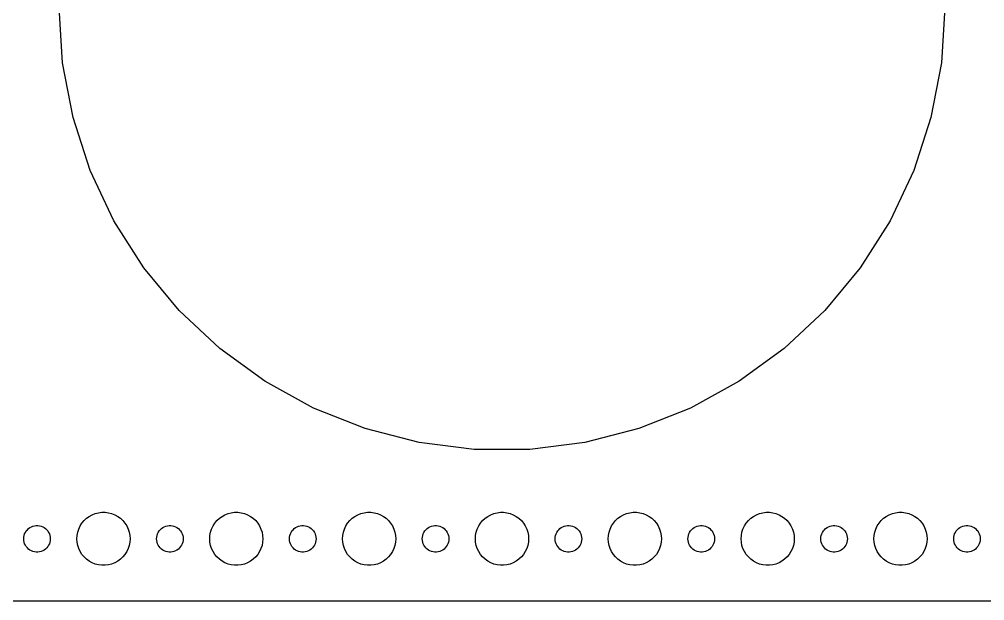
# Model space of a CAD drawing. Header units: metres. Extents: x -277 to 277, y -67 to 67.
# Drawn here: x -159.5 to -50.5, y -67 to -1.3 of the extents above; entities that cross this region are included whole.
import ezdxf

# ---------------------------------------------------------------- set-up
doc = ezdxf.new("R2010")
doc.units = ezdxf.units.M

msp = doc.modelspace()

# ---------------------------------------------------------------- linework, layer by layer
for p, q in [((-154.606, -6.26665), (-155, 0)), ((-55, 0), (-55.3943, -6.26665)), ((-153.429, -12.4345), (-154.606, -6.26665)), ((-55.3943, -6.26665), (-56.5708, -12.4345)), ((-151.489, -18.4062), (-153.429, -12.4345)), ((-56.5708, -12.4345), (-58.5112, -18.4062)), ((-148.815, -24.0877), (-151.489, -18.4062)), ((-58.5112, -18.4062), (-61.1847, -24.0877)), ((-145.451, -29.3893), (-148.815, -24.0877)), ((-61.1847, -24.0877), (-64.5491, -29.3893)), ((-141.448, -34.2274), (-145.451, -29.3893)), ((-64.5491, -29.3893), (-68.5516, -34.2274)), ((-136.871, -38.5257), (-141.448, -34.2274)), ((-68.5516, -34.2274), (-73.1288, -38.5257)), ((-131.791, -42.2164), (-136.871, -38.5257)), ((-73.1288, -38.5257), (-78.2087, -42.2164)), ((-126.289, -45.2413), (-131.791, -42.2164)), ((-78.2087, -42.2164), (-83.711, -45.2413)), ((-120.451, -47.5528), (-126.289, -45.2413)), ((-83.711, -45.2413), (-89.5491, -47.5528)), ((-114.369, -49.1143), (-120.451, -47.5528)), ((-89.5491, -47.5528), (-95.6309, -49.1143)), ((-108.14, -49.9013), (-114.369, -49.1143)), ((-101.86, -49.9013), (-108.14, -49.9013)), ((-95.6309, -49.1143), (-101.86, -49.9013)), ((-152.187, -57.9464), (-151.912, -57.6885)), ((-151.912, -57.6885), (-151.607, -57.467)), ((-151.607, -57.467), (-151.277, -57.2855)), ((-151.277, -57.2855), (-150.927, -57.1468)), ((-150.927, -57.1468), (-150.562, -57.0531)), ((-150.562, -57.0531), (-150.188, -57.0059)), ((-150.188, -57.0059), (-149.812, -57.0059)), ((-149.812, -57.0059), (-149.438, -57.0531)), ((-149.438, -57.0531), (-149.073, -57.1468)), ((-149.073, -57.1468), (-148.723, -57.2855)), ((-148.723, -57.2855), (-148.393, -57.467)), ((-148.393, -57.467), (-148.088, -57.6885)), ((-148.088, -57.6885), (-147.813, -57.9464)), ((-137.187, -57.9464), (-136.912, -57.6885)), ((-136.912, -57.6885), (-136.607, -57.467)), ((-136.607, -57.467), (-136.277, -57.2855)), ((-136.277, -57.2855), (-135.927, -57.1468)), ((-135.927, -57.1468), (-135.562, -57.0531)), ((-135.562, -57.0531), (-135.188, -57.0059)), ((-135.188, -57.0059), (-134.812, -57.0059)), ((-134.812, -57.0059), (-134.438, -57.0531)), ((-134.438, -57.0531), (-134.073, -57.1468)), ((-134.073, -57.1468), (-133.723, -57.2855)), ((-133.723, -57.2855), (-133.393, -57.467)), ((-133.393, -57.467), (-133.088, -57.6885)), ((-133.088, -57.6885), (-132.813, -57.9464)), ((-122.187, -57.9464), (-121.912, -57.6885)), ((-121.912, -57.6885), (-121.607, -57.467)), ((-121.607, -57.467), (-121.277, -57.2855)), ((-121.277, -57.2855), (-120.927, -57.1468)), ((-120.927, -57.1468), (-120.562, -57.0531)), ((-120.562, -57.0531), (-120.188, -57.0059)), ((-120.188, -57.0059), (-119.812, -57.0059)), ((-119.812, -57.0059), (-119.438, -57.0531)), ((-119.438, -57.0531), (-119.073, -57.1468)), ((-119.073, -57.1468), (-118.723, -57.2855)), ((-118.723, -57.2855), (-118.393, -57.467)), ((-118.393, -57.467), (-118.088, -57.6885)), ((-118.088, -57.6885), (-117.813, -57.9464)), ((-107.187, -57.9464), (-106.912, -57.6885)), ((-106.912, -57.6885), (-106.607, -57.467)), ((-106.607, -57.467), (-106.277, -57.2855)), ((-106.277, -57.2855), (-105.927, -57.1468)), ((-105.927, -57.1468), (-105.562, -57.0531)), ((-105.562, -57.0531), (-105.188, -57.0059)), ((-105.188, -57.0059), (-104.812, -57.0059)), ((-104.812, -57.0059), (-104.438, -57.0531)), ((-104.438, -57.0531), (-104.073, -57.1468)), ((-104.073, -57.1468), (-103.723, -57.2855)), ((-103.723, -57.2855), (-103.393, -57.467)), ((-103.393, -57.467), (-103.088, -57.6885)), ((-103.088, -57.6885), (-102.813, -57.9464)), ((-92.1869, -57.9464), (-91.9123, -57.6885)), ((-91.9123, -57.6885), (-91.6075, -57.467)), ((-91.6075, -57.467), (-91.2773, -57.2855)), ((-91.2773, -57.2855), (-90.927, -57.1468)), ((-90.927, -57.1468), (-90.5621, -57.0531)), ((-90.5621, -57.0531), (-90.1884, -57.0059)), ((-90.1884, -57.0059), (-89.8116, -57.0059)), ((-89.8116, -57.0059), (-89.4379, -57.0531)), ((-89.4379, -57.0531), (-89.073, -57.1468)), ((-89.073, -57.1468), (-88.7227, -57.2855)), ((-88.7227, -57.2855), (-88.3925, -57.467)), ((-88.3925, -57.467), (-88.0877, -57.6885)), ((-88.0877, -57.6885), (-87.8131, -57.9464)), ((-77.1869, -57.9464), (-76.9123, -57.6885)), ((-76.9123, -57.6885), (-76.6075, -57.467)), ((-76.6075, -57.467), (-76.2773, -57.2855)), ((-76.2773, -57.2855), (-75.927, -57.1468)), ((-75.927, -57.1468), (-75.5621, -57.0531)), ((-75.5621, -57.0531), (-75.1884, -57.0059)), ((-75.1884, -57.0059), (-74.8116, -57.0059)), ((-74.8116, -57.0059), (-74.4379, -57.0531)), ((-74.4379, -57.0531), (-74.073, -57.1468)), ((-74.073, -57.1468), (-73.7227, -57.2855)), ((-73.7227, -57.2855), (-73.3925, -57.467)), ((-73.3925, -57.467), (-73.0877, -57.6885)), ((-73.0877, -57.6885), (-72.8131, -57.9464)), ((-62.1869, -57.9464), (-61.9123, -57.6885)), ((-61.9123, -57.6885), (-61.6075, -57.467)), ((-61.6075, -57.467), (-61.2773, -57.2855)), ((-61.2773, -57.2855), (-60.927, -57.1468)), ((-60.927, -57.1468), (-60.5621, -57.0531)), ((-60.5621, -57.0531), (-60.1884, -57.0059)), ((-60.1884, -57.0059), (-59.8116, -57.0059)), ((-59.8116, -57.0059), (-59.4379, -57.0531)), ((-59.4379, -57.0531), (-59.0729, -57.1468)), ((-59.0729, -57.1468), (-58.7227, -57.2855)), ((-58.7227, -57.2855), (-58.3925, -57.467)), ((-58.3925, -57.467), (-58.0877, -57.6885)), ((-58.0877, -57.6885), (-57.8131, -57.9464)), ((-158.593, -58.9732), (-158.456, -58.8442)), ((-158.456, -58.8442), (-158.304, -58.7335)), ((-158.304, -58.7335), (-158.139, -58.6428)), ((-158.139, -58.6428), (-157.964, -58.5734)), ((-157.964, -58.5734), (-157.781, -58.5266)), ((-157.781, -58.5266), (-157.594, -58.503)), ((-157.594, -58.503), (-157.406, -58.503)), ((-157.406, -58.503), (-157.219, -58.5266)), ((-157.219, -58.5266), (-157.036, -58.5734)), ((-157.036, -58.5734), (-156.861, -58.6428)), ((-156.861, -58.6428), (-156.696, -58.7335)), ((-156.696, -58.7335), (-156.544, -58.8442)), ((-156.544, -58.8442), (-156.407, -58.9732)), ((-152.789, -58.8956), (-152.629, -58.5547)), ((-152.629, -58.5547), (-152.427, -58.2366)), ((-152.427, -58.2366), (-152.187, -57.9464)), ((-147.813, -57.9464), (-147.573, -58.2366)), ((-147.573, -58.2366), (-147.371, -58.5547)), ((-147.371, -58.5547), (-147.211, -58.8956)), ((-143.593, -58.9732), (-143.456, -58.8442)), ((-143.456, -58.8442), (-143.304, -58.7335)), ((-143.304, -58.7335), (-143.139, -58.6428)), ((-143.139, -58.6428), (-142.964, -58.5734)), ((-142.964, -58.5734), (-142.781, -58.5266)), ((-142.781, -58.5266), (-142.594, -58.503)), ((-142.594, -58.503), (-142.406, -58.503)), ((-142.406, -58.503), (-142.219, -58.5266)), ((-142.219, -58.5266), (-142.036, -58.5734)), ((-142.036, -58.5734), (-141.861, -58.6428)), ((-141.861, -58.6428), (-141.696, -58.7335)), ((-141.696, -58.7335), (-141.544, -58.8442)), ((-141.544, -58.8442), (-141.407, -58.9732)), ((-137.789, -58.8956), (-137.629, -58.5547)), ((-137.629, -58.5547), (-137.427, -58.2366)), ((-137.427, -58.2366), (-137.187, -57.9464)), ((-132.813, -57.9464), (-132.573, -58.2366)), ((-132.573, -58.2366), (-132.371, -58.5547)), ((-132.371, -58.5547), (-132.211, -58.8956)), ((-128.593, -58.9732), (-128.456, -58.8442)), ((-128.456, -58.8442), (-128.304, -58.7335)), ((-128.304, -58.7335), (-128.139, -58.6428)), ((-128.139, -58.6428), (-127.964, -58.5734)), ((-127.964, -58.5734), (-127.781, -58.5266)), ((-127.781, -58.5266), (-127.594, -58.503)), ((-127.594, -58.503), (-127.406, -58.503)), ((-127.406, -58.503), (-127.219, -58.5266)), ((-127.219, -58.5266), (-127.036, -58.5734)), ((-127.036, -58.5734), (-126.861, -58.6428)), ((-126.861, -58.6428), (-126.696, -58.7335)), ((-126.696, -58.7335), (-126.544, -58.8442)), ((-126.544, -58.8442), (-126.407, -58.9732)), ((-122.789, -58.8956), (-122.629, -58.5547)), ((-122.629, -58.5547), (-122.427, -58.2366)), ((-122.427, -58.2366), (-122.187, -57.9464)), ((-117.813, -57.9464), (-117.573, -58.2366)), ((-117.573, -58.2366), (-117.371, -58.5547)), ((-117.371, -58.5547), (-117.211, -58.8956)), ((-113.593, -58.9732), (-113.456, -58.8442)), ((-113.456, -58.8442), (-113.304, -58.7335)), ((-113.304, -58.7335), (-113.139, -58.6428)), ((-113.139, -58.6428), (-112.964, -58.5734)), ((-112.964, -58.5734), (-112.781, -58.5266)), ((-112.781, -58.5266), (-112.594, -58.503)), ((-112.594, -58.503), (-112.406, -58.503)), ((-112.406, -58.503), (-112.219, -58.5266)), ((-112.219, -58.5266), (-112.036, -58.5734)), ((-112.036, -58.5734), (-111.861, -58.6428)), ((-111.861, -58.6428), (-111.696, -58.7335)), ((-111.696, -58.7335), (-111.544, -58.8442)), ((-111.544, -58.8442), (-111.407, -58.9732)), ((-107.789, -58.8956), (-107.629, -58.5547)), ((-107.629, -58.5547), (-107.427, -58.2366)), ((-107.427, -58.2366), (-107.187, -57.9464)), ((-102.813, -57.9464), (-102.573, -58.2366)), ((-102.573, -58.2366), (-102.371, -58.5547)), ((-102.371, -58.5547), (-102.211, -58.8956)), ((-98.5934, -58.9732), (-98.4561, -58.8442)), ((-98.4561, -58.8442), (-98.3037, -58.7335)), ((-98.3037, -58.7335), (-98.1387, -58.6428)), ((-98.1387, -58.6428), (-97.9635, -58.5734)), ((-97.9635, -58.5734), (-97.7811, -58.5266)), ((-97.7811, -58.5266), (-97.5942, -58.503)), ((-97.5942, -58.503), (-97.4058, -58.503)), ((-97.4058, -58.503), (-97.2189, -58.5266)), ((-97.2189, -58.5266), (-97.0365, -58.5734)), ((-97.0365, -58.5734), (-96.8613, -58.6428)), ((-96.8613, -58.6428), (-96.6963, -58.7335)), ((-96.6963, -58.7335), (-96.5439, -58.8442)), ((-96.5439, -58.8442), (-96.4065, -58.9732)), ((-92.7893, -58.8956), (-92.6289, -58.5547)), ((-92.6289, -58.5547), (-92.427, -58.2366)), ((-92.427, -58.2366), (-92.1869, -57.9464)), ((-87.8131, -57.9464), (-87.573, -58.2366)), ((-87.573, -58.2366), (-87.3711, -58.5547)), ((-87.3711, -58.5547), (-87.2107, -58.8956)), ((-83.5934, -58.9732), (-83.4561, -58.8442)), ((-83.4561, -58.8442), (-83.3037, -58.7335)), ((-83.3037, -58.7335), (-83.1387, -58.6428)), ((-83.1387, -58.6428), (-82.9635, -58.5734)), ((-82.9635, -58.5734), (-82.7811, -58.5266)), ((-82.7811, -58.5266), (-82.5942, -58.503)), ((-82.5942, -58.503), (-82.4058, -58.503)), ((-82.4058, -58.503), (-82.2189, -58.5266)), ((-82.2189, -58.5266), (-82.0365, -58.5734)), ((-82.0365, -58.5734), (-81.8613, -58.6428)), ((-81.8613, -58.6428), (-81.6963, -58.7335)), ((-81.6963, -58.7335), (-81.5439, -58.8442)), ((-81.5439, -58.8442), (-81.4065, -58.9732)), ((-77.7893, -58.8956), (-77.6289, -58.5547)), ((-77.6289, -58.5547), (-77.427, -58.2366)), ((-77.427, -58.2366), (-77.1869, -57.9464)), ((-72.8131, -57.9464), (-72.573, -58.2366)), ((-72.573, -58.2366), (-72.3711, -58.5547)), ((-72.3711, -58.5547), (-72.2107, -58.8956)), ((-68.5934, -58.9732), (-68.4561, -58.8442)), ((-68.4561, -58.8442), (-68.3037, -58.7335)), ((-68.3037, -58.7335), (-68.1387, -58.6428)), ((-68.1387, -58.6428), (-67.9635, -58.5734)), ((-67.9635, -58.5734), (-67.7811, -58.5266)), ((-67.7811, -58.5266), (-67.5942, -58.503)), ((-67.5942, -58.503), (-67.4058, -58.503)), ((-67.4058, -58.503), (-67.2189, -58.5266)), ((-67.2189, -58.5266), (-67.0365, -58.5734)), ((-67.0365, -58.5734), (-66.8613, -58.6428)), ((-66.8613, -58.6428), (-66.6963, -58.7335)), ((-66.6963, -58.7335), (-66.5439, -58.8442)), ((-66.5439, -58.8442), (-66.4065, -58.9732)), ((-62.7893, -58.8956), (-62.6289, -58.5547)), ((-62.6289, -58.5547), (-62.427, -58.2366)), ((-62.427, -58.2366), (-62.1869, -57.9464)), ((-57.8131, -57.9464), (-57.5729, -58.2366)), ((-57.5729, -58.2366), (-57.3711, -58.5547)), ((-57.3711, -58.5547), (-57.2107, -58.8956)), ((-53.5934, -58.9732), (-53.4561, -58.8442)), ((-53.4561, -58.8442), (-53.3037, -58.7335)), ((-53.3037, -58.7335), (-53.1387, -58.6428)), ((-53.1387, -58.6428), (-52.9635, -58.5734)), ((-52.9635, -58.5734), (-52.7811, -58.5266)), ((-52.7811, -58.5266), (-52.5942, -58.503)), ((-52.5942, -58.503), (-52.4058, -58.503)), ((-52.4058, -58.503), (-52.2189, -58.5266)), ((-52.2189, -58.5266), (-52.0365, -58.5734)), ((-52.0365, -58.5734), (-51.8613, -58.6428)), ((-51.8613, -58.6428), (-51.6963, -58.7335)), ((-51.6963, -58.7335), (-51.5439, -58.8442)), ((-51.5439, -58.8442), (-51.4065, -58.9732)), ((-159, -60), (-158.988, -59.812)), ((-158.988, -59.812), (-158.953, -59.627)), ((-158.953, -59.627), (-158.895, -59.4478)), ((-158.895, -59.4478), (-158.814, -59.2774)), ((-158.814, -59.2774), (-158.714, -59.1183)), ((-158.714, -59.1183), (-158.593, -58.9732)), ((-156.407, -58.9732), (-156.286, -59.1183)), ((-156.286, -59.1183), (-156.186, -59.2774)), ((-156.186, -59.2774), (-156.105, -59.4478)), ((-156.105, -59.4478), (-156.047, -59.627)), ((-156.047, -59.627), (-156.012, -59.812)), ((-156.012, -59.812), (-156, -60)), ((-153, -60), (-152.976, -59.624)), ((-152.976, -59.624), (-152.906, -59.2539)), ((-152.906, -59.2539), (-152.789, -58.8956)), ((-147.211, -58.8956), (-147.094, -59.2539)), ((-147.094, -59.2539), (-147.024, -59.624)), ((-147.024, -59.624), (-147, -60)), ((-144, -60), (-143.988, -59.812)), ((-143.988, -59.812), (-143.953, -59.627)), ((-143.953, -59.627), (-143.895, -59.4478)), ((-143.895, -59.4478), (-143.814, -59.2774)), ((-143.814, -59.2774), (-143.714, -59.1183)), ((-143.714, -59.1183), (-143.593, -58.9732)), ((-141.407, -58.9732), (-141.286, -59.1183)), ((-141.286, -59.1183), (-141.186, -59.2774)), ((-141.186, -59.2774), (-141.105, -59.4478)), ((-141.105, -59.4478), (-141.047, -59.627)), ((-141.047, -59.627), (-141.012, -59.812)), ((-141.012, -59.812), (-141, -60)), ((-138, -60), (-137.976, -59.624)), ((-137.976, -59.624), (-137.906, -59.2539)), ((-137.906, -59.2539), (-137.789, -58.8956)), ((-132.211, -58.8956), (-132.094, -59.2539)), ((-132.094, -59.2539), (-132.024, -59.624)), ((-132.024, -59.624), (-132, -60)), ((-129, -60), (-128.988, -59.812)), ((-128.988, -59.812), (-128.953, -59.627)), ((-128.953, -59.627), (-128.895, -59.4478)), ((-128.895, -59.4478), (-128.814, -59.2774)), ((-128.814, -59.2774), (-128.714, -59.1183)), ((-128.714, -59.1183), (-128.593, -58.9732)), ((-126.407, -58.9732), (-126.286, -59.1183)), ((-126.286, -59.1183), (-126.186, -59.2774)), ((-126.186, -59.2774), (-126.105, -59.4478)), ((-126.105, -59.4478), (-126.047, -59.627)), ((-126.047, -59.627), (-126.012, -59.812)), ((-126.012, -59.812), (-126, -60)), ((-123, -60), (-122.976, -59.624)), ((-122.976, -59.624), (-122.906, -59.2539)), ((-122.906, -59.2539), (-122.789, -58.8956)), ((-117.211, -58.8956), (-117.094, -59.2539)), ((-117.094, -59.2539), (-117.024, -59.624)), ((-117.024, -59.624), (-117, -60)), ((-114, -60), (-113.988, -59.812)), ((-113.988, -59.812), (-113.953, -59.627)), ((-113.953, -59.627), (-113.895, -59.4478)), ((-113.895, -59.4478), (-113.814, -59.2774)), ((-113.814, -59.2774), (-113.714, -59.1183)), ((-113.714, -59.1183), (-113.593, -58.9732)), ((-111.407, -58.9732), (-111.286, -59.1183)), ((-111.286, -59.1183), (-111.186, -59.2774)), ((-111.186, -59.2774), (-111.105, -59.4478)), ((-111.105, -59.4478), (-111.047, -59.627)), ((-111.047, -59.627), (-111.012, -59.812)), ((-111.012, -59.812), (-111, -60)), ((-108, -60), (-107.976, -59.624)), ((-107.976, -59.624), (-107.906, -59.2539)), ((-107.906, -59.2539), (-107.789, -58.8956)), ((-102.211, -58.8956), (-102.094, -59.2539)), ((-102.094, -59.2539), (-102.024, -59.624)), ((-102.024, -59.624), (-102, -60)), ((-99, -60), (-98.9882, -59.812)), ((-98.9882, -59.812), (-98.9529, -59.627)), ((-98.9529, -59.627), (-98.8947, -59.4478)), ((-98.8947, -59.4478), (-98.8145, -59.2774)), ((-98.8145, -59.2774), (-98.7135, -59.1183)), ((-98.7135, -59.1183), (-98.5934, -58.9732)), ((-96.4065, -58.9732), (-96.2865, -59.1183)), ((-96.2865, -59.1183), (-96.1855, -59.2774)), ((-96.1855, -59.2774), (-96.1053, -59.4478)), ((-96.1053, -59.4478), (-96.0471, -59.627)), ((-96.0471, -59.627), (-96.0118, -59.812)), ((-96.0118, -59.812), (-96, -60)), ((-93, -60), (-92.9763, -59.624)), ((-92.9763, -59.624), (-92.9057, -59.2539)), ((-92.9057, -59.2539), (-92.7893, -58.8956)), ((-87.2107, -58.8956), (-87.0943, -59.2539)), ((-87.0943, -59.2539), (-87.0237, -59.624)), ((-87.0237, -59.624), (-87, -60)), ((-84, -60), (-83.9882, -59.812)), ((-83.9882, -59.812), (-83.9529, -59.627)), ((-83.9529, -59.627), (-83.8947, -59.4478)), ((-83.8947, -59.4478), (-83.8145, -59.2774)), ((-83.8145, -59.2774), (-83.7135, -59.1183)), ((-83.7135, -59.1183), (-83.5934, -58.9732)), ((-81.4065, -58.9732), (-81.2865, -59.1183)), ((-81.2865, -59.1183), (-81.1855, -59.2774)), ((-81.1855, -59.2774), (-81.1053, -59.4478)), ((-81.1053, -59.4478), (-81.0471, -59.627)), ((-81.0471, -59.627), (-81.0118, -59.812)), ((-81.0118, -59.812), (-81, -60)), ((-78, -60), (-77.9763, -59.624)), ((-77.9763, -59.624), (-77.9057, -59.2539)), ((-77.9057, -59.2539), (-77.7893, -58.8956)), ((-72.2107, -58.8956), (-72.0943, -59.2539)), ((-72.0943, -59.2539), (-72.0237, -59.624)), ((-72.0237, -59.624), (-72, -60)), ((-69, -60), (-68.9882, -59.812)), ((-68.9882, -59.812), (-68.9529, -59.627)), ((-68.9529, -59.627), (-68.8947, -59.4478)), ((-68.8947, -59.4478), (-68.8145, -59.2774)), ((-68.8145, -59.2774), (-68.7135, -59.1183)), ((-68.7135, -59.1183), (-68.5934, -58.9732)), ((-66.4065, -58.9732), (-66.2865, -59.1183)), ((-66.2865, -59.1183), (-66.1855, -59.2774)), ((-66.1855, -59.2774), (-66.1053, -59.4478)), ((-66.1053, -59.4478), (-66.0471, -59.627)), ((-66.0471, -59.627), (-66.0118, -59.812)), ((-66.0118, -59.812), (-66, -60)), ((-63, -60), (-62.9763, -59.624)), ((-62.9763, -59.624), (-62.9057, -59.2539)), ((-62.9057, -59.2539), (-62.7893, -58.8956)), ((-57.2107, -58.8956), (-57.0942, -59.2539)), ((-57.0942, -59.2539), (-57.0237, -59.624)), ((-57.0237, -59.624), (-57, -60)), ((-54, -60), (-53.9882, -59.812)), ((-53.9882, -59.812), (-53.9529, -59.627)), ((-53.9529, -59.627), (-53.8947, -59.4478)), ((-53.8947, -59.4478), (-53.8145, -59.2774)), ((-53.8145, -59.2774), (-53.7135, -59.1183)), ((-53.7135, -59.1183), (-53.5934, -58.9732)), ((-51.4065, -58.9732), (-51.2865, -59.1183)), ((-51.2865, -59.1183), (-51.1855, -59.2774)), ((-51.1855, -59.2774), (-51.1053, -59.4478)), ((-51.1053, -59.4478), (-51.0471, -59.627)), ((-51.0471, -59.627), (-51.0118, -59.812)), ((-51.0118, -59.812), (-51, -60)), ((-158.988, -60.188), (-159, -60)), ((-158.953, -60.373), (-158.988, -60.188)), ((-158.895, -60.5522), (-158.953, -60.373)), ((-158.814, -60.7226), (-158.895, -60.5522)), ((-158.714, -60.8817), (-158.814, -60.7226)), ((-158.593, -61.0268), (-158.714, -60.8817)), ((-158.456, -61.1558), (-158.593, -61.0268)), ((-156.407, -61.0268), (-156.544, -61.1558)), ((-156.286, -60.8817), (-156.407, -61.0268)), ((-156.186, -60.7226), (-156.286, -60.8817)), ((-156.105, -60.5522), (-156.186, -60.7226)), ((-156.047, -60.373), (-156.105, -60.5522)), ((-156.012, -60.188), (-156.047, -60.373)), ((-156, -60), (-156.012, -60.188)), ((-152.976, -60.376), (-153, -60)), ((-152.906, -60.7461), (-152.976, -60.376)), ((-152.789, -61.1044), (-152.906, -60.7461)), ((-147.094, -60.7461), (-147.211, -61.1044)), ((-147.024, -60.376), (-147.094, -60.7461)), ((-147, -60), (-147.024, -60.376)), ((-143.988, -60.188), (-144, -60)), ((-143.953, -60.373), (-143.988, -60.188)), ((-143.895, -60.5522), (-143.953, -60.373)), ((-143.814, -60.7226), (-143.895, -60.5522)), ((-143.714, -60.8817), (-143.814, -60.7226)), ((-143.593, -61.0268), (-143.714, -60.8817)), ((-143.456, -61.1558), (-143.593, -61.0268)), ((-141.407, -61.0268), (-141.544, -61.1558)), ((-141.286, -60.8817), (-141.407, -61.0268)), ((-141.186, -60.7226), (-141.286, -60.8817)), ((-141.105, -60.5522), (-141.186, -60.7226)), ((-141.047, -60.373), (-141.105, -60.5522)), ((-141.012, -60.188), (-141.047, -60.373)), ((-141, -60), (-141.012, -60.188)), ((-137.976, -60.376), (-138, -60)), ((-137.906, -60.7461), (-137.976, -60.376)), ((-137.789, -61.1044), (-137.906, -60.7461)), ((-132.094, -60.7461), (-132.211, -61.1044)), ((-132.024, -60.376), (-132.094, -60.7461)), ((-132, -60), (-132.024, -60.376)), ((-128.988, -60.188), (-129, -60)), ((-128.953, -60.373), (-128.988, -60.188)), ((-128.895, -60.5522), (-128.953, -60.373)), ((-128.814, -60.7226), (-128.895, -60.5522)), ((-128.714, -60.8817), (-128.814, -60.7226)), ((-128.593, -61.0268), (-128.714, -60.8817)), ((-128.456, -61.1558), (-128.593, -61.0268)), ((-126.407, -61.0268), (-126.544, -61.1558)), ((-126.286, -60.8817), (-126.407, -61.0268)), ((-126.186, -60.7226), (-126.286, -60.8817)), ((-126.105, -60.5522), (-126.186, -60.7226)), ((-126.047, -60.373), (-126.105, -60.5522)), ((-126.012, -60.188), (-126.047, -60.373)), ((-126, -60), (-126.012, -60.188)), ((-122.976, -60.376), (-123, -60)), ((-122.906, -60.7461), (-122.976, -60.376)), ((-122.789, -61.1044), (-122.906, -60.7461)), ((-117.094, -60.7461), (-117.211, -61.1044)), ((-117.024, -60.376), (-117.094, -60.7461)), ((-117, -60), (-117.024, -60.376)), ((-113.988, -60.188), (-114, -60)), ((-113.953, -60.373), (-113.988, -60.188)), ((-113.895, -60.5522), (-113.953, -60.373)), ((-113.814, -60.7226), (-113.895, -60.5522)), ((-113.714, -60.8817), (-113.814, -60.7226)), ((-113.593, -61.0268), (-113.714, -60.8817)), ((-113.456, -61.1558), (-113.593, -61.0268)), ((-111.407, -61.0268), (-111.544, -61.1558)), ((-111.286, -60.8817), (-111.407, -61.0268)), ((-111.186, -60.7226), (-111.286, -60.8817)), ((-111.105, -60.5522), (-111.186, -60.7226)), ((-111.047, -60.373), (-111.105, -60.5522)), ((-111.012, -60.188), (-111.047, -60.373)), ((-111, -60), (-111.012, -60.188)), ((-107.976, -60.376), (-108, -60)), ((-107.906, -60.7461), (-107.976, -60.376)), ((-107.789, -61.1044), (-107.906, -60.7461)), ((-102.094, -60.7461), (-102.211, -61.1044)), ((-102.024, -60.376), (-102.094, -60.7461)), ((-102, -60), (-102.024, -60.376)), ((-98.9882, -60.188), (-99, -60)), ((-98.9529, -60.373), (-98.9882, -60.188)), ((-98.8947, -60.5522), (-98.9529, -60.373)), ((-98.8145, -60.7226), (-98.8947, -60.5522)), ((-98.7135, -60.8817), (-98.8145, -60.7226)), ((-98.5934, -61.0268), (-98.7135, -60.8817)), ((-98.4561, -61.1558), (-98.5934, -61.0268)), ((-96.4065, -61.0268), (-96.5439, -61.1558)), ((-96.2865, -60.8817), (-96.4065, -61.0268)), ((-96.1855, -60.7226), (-96.2865, -60.8817)), ((-96.1053, -60.5522), (-96.1855, -60.7226)), ((-96.0471, -60.373), (-96.1053, -60.5522)), ((-96.0118, -60.188), (-96.0471, -60.373)), ((-96, -60), (-96.0118, -60.188)), ((-92.9763, -60.376), (-93, -60)), ((-92.9057, -60.7461), (-92.9763, -60.376)), ((-92.7893, -61.1044), (-92.9057, -60.7461)), ((-87.0943, -60.7461), (-87.2107, -61.1044)), ((-87.0237, -60.376), (-87.0943, -60.7461)), ((-87, -60), (-87.0237, -60.376)), ((-83.9882, -60.188), (-84, -60)), ((-83.9529, -60.373), (-83.9882, -60.188)), ((-83.8947, -60.5522), (-83.9529, -60.373)), ((-83.8145, -60.7226), (-83.8947, -60.5522)), ((-83.7135, -60.8817), (-83.8145, -60.7226)), ((-83.5934, -61.0268), (-83.7135, -60.8817)), ((-83.4561, -61.1558), (-83.5934, -61.0268)), ((-81.4065, -61.0268), (-81.5439, -61.1558)), ((-81.2865, -60.8817), (-81.4065, -61.0268)), ((-81.1855, -60.7226), (-81.2865, -60.8817)), ((-81.1053, -60.5522), (-81.1855, -60.7226)), ((-81.0471, -60.373), (-81.1053, -60.5522)), ((-81.0118, -60.188), (-81.0471, -60.373)), ((-81, -60), (-81.0118, -60.188)), ((-77.9763, -60.376), (-78, -60)), ((-77.9057, -60.7461), (-77.9763, -60.376)), ((-77.7893, -61.1044), (-77.9057, -60.7461)), ((-72.0943, -60.7461), (-72.2107, -61.1044)), ((-72.0237, -60.376), (-72.0943, -60.7461)), ((-72, -60), (-72.0237, -60.376)), ((-68.9882, -60.188), (-69, -60)), ((-68.9529, -60.373), (-68.9882, -60.188)), ((-68.8947, -60.5522), (-68.9529, -60.373)), ((-68.8145, -60.7226), (-68.8947, -60.5522)), ((-68.7135, -60.8817), (-68.8145, -60.7226)), ((-68.5934, -61.0268), (-68.7135, -60.8817)), ((-68.4561, -61.1558), (-68.5934, -61.0268)), ((-66.4065, -61.0268), (-66.5439, -61.1558)), ((-66.2865, -60.8817), (-66.4065, -61.0268)), ((-66.1855, -60.7226), (-66.2865, -60.8817)), ((-66.1053, -60.5522), (-66.1855, -60.7226)), ((-66.0471, -60.373), (-66.1053, -60.5522)), ((-66.0118, -60.188), (-66.0471, -60.373)), ((-66, -60), (-66.0118, -60.188)), ((-62.9763, -60.376), (-63, -60)), ((-62.9057, -60.7461), (-62.9763, -60.376)), ((-62.7893, -61.1044), (-62.9057, -60.7461)), ((-57.0942, -60.7461), (-57.2107, -61.1044)), ((-57.0237, -60.376), (-57.0942, -60.7461)), ((-57, -60), (-57.0237, -60.376)), ((-53.9882, -60.188), (-54, -60)), ((-53.9529, -60.373), (-53.9882, -60.188)), ((-53.8947, -60.5522), (-53.9529, -60.373)), ((-53.8145, -60.7226), (-53.8947, -60.5522)), ((-53.7135, -60.8817), (-53.8145, -60.7226)), ((-53.5934, -61.0268), (-53.7135, -60.8817)), ((-53.4561, -61.1558), (-53.5934, -61.0268)), ((-51.4065, -61.0268), (-51.5439, -61.1558)), ((-51.2865, -60.8817), (-51.4065, -61.0268)), ((-51.1855, -60.7226), (-51.2865, -60.8817)), ((-51.1053, -60.5522), (-51.1855, -60.7226)), ((-51.0471, -60.373), (-51.1053, -60.5522)), ((-51.0118, -60.188), (-51.0471, -60.373)), ((-51, -60), (-51.0118, -60.188)), ((-158.304, -61.2665), (-158.456, -61.1558)), ((-158.139, -61.3572), (-158.304, -61.2665)), ((-157.964, -61.4266), (-158.139, -61.3572)), ((-157.781, -61.4734), (-157.964, -61.4266)), ((-157.594, -61.497), (-157.781, -61.4734)), ((-157.406, -61.497), (-157.594, -61.497)), ((-157.219, -61.4734), (-157.406, -61.497)), ((-157.036, -61.4266), (-157.219, -61.4734)), ((-156.861, -61.3572), (-157.036, -61.4266)), ((-156.696, -61.2665), (-156.861, -61.3572)), ((-156.544, -61.1558), (-156.696, -61.2665)), ((-152.629, -61.4453), (-152.789, -61.1044)), ((-152.427, -61.7634), (-152.629, -61.4453)), ((-152.187, -62.0536), (-152.427, -61.7634)), ((-151.912, -62.3115), (-152.187, -62.0536)), ((-147.813, -62.0536), (-148.088, -62.3115)), ((-147.573, -61.7634), (-147.813, -62.0536)), ((-147.371, -61.4453), (-147.573, -61.7634)), ((-147.211, -61.1044), (-147.371, -61.4453)), ((-143.304, -61.2665), (-143.456, -61.1558)), ((-143.139, -61.3572), (-143.304, -61.2665)), ((-142.964, -61.4266), (-143.139, -61.3572)), ((-142.781, -61.4734), (-142.964, -61.4266)), ((-142.594, -61.497), (-142.781, -61.4734)), ((-142.406, -61.497), (-142.594, -61.497)), ((-142.219, -61.4734), (-142.406, -61.497)), ((-142.036, -61.4266), (-142.219, -61.4734)), ((-141.861, -61.3572), (-142.036, -61.4266)), ((-141.696, -61.2665), (-141.861, -61.3572)), ((-141.544, -61.1558), (-141.696, -61.2665)), ((-137.629, -61.4453), (-137.789, -61.1044)), ((-137.427, -61.7634), (-137.629, -61.4453)), ((-137.187, -62.0536), (-137.427, -61.7634)), ((-136.912, -62.3115), (-137.187, -62.0536)), ((-132.813, -62.0536), (-133.088, -62.3115)), ((-132.573, -61.7634), (-132.813, -62.0536)), ((-132.371, -61.4453), (-132.573, -61.7634)), ((-132.211, -61.1044), (-132.371, -61.4453)), ((-128.304, -61.2665), (-128.456, -61.1558)), ((-128.139, -61.3572), (-128.304, -61.2665)), ((-127.964, -61.4266), (-128.139, -61.3572)), ((-127.781, -61.4734), (-127.964, -61.4266)), ((-127.594, -61.497), (-127.781, -61.4734)), ((-127.406, -61.497), (-127.594, -61.497)), ((-127.219, -61.4734), (-127.406, -61.497)), ((-127.036, -61.4266), (-127.219, -61.4734)), ((-126.861, -61.3572), (-127.036, -61.4266)), ((-126.696, -61.2665), (-126.861, -61.3572)), ((-126.544, -61.1558), (-126.696, -61.2665)), ((-122.629, -61.4453), (-122.789, -61.1044)), ((-122.427, -61.7634), (-122.629, -61.4453)), ((-122.187, -62.0536), (-122.427, -61.7634)), ((-121.912, -62.3115), (-122.187, -62.0536)), ((-117.813, -62.0536), (-118.088, -62.3115)), ((-117.573, -61.7634), (-117.813, -62.0536)), ((-117.371, -61.4453), (-117.573, -61.7634)), ((-117.211, -61.1044), (-117.371, -61.4453)), ((-113.304, -61.2665), (-113.456, -61.1558)), ((-113.139, -61.3572), (-113.304, -61.2665)), ((-112.964, -61.4266), (-113.139, -61.3572)), ((-112.781, -61.4734), (-112.964, -61.4266)), ((-112.594, -61.497), (-112.781, -61.4734)), ((-112.406, -61.497), (-112.594, -61.497)), ((-112.219, -61.4734), (-112.406, -61.497)), ((-112.036, -61.4266), (-112.219, -61.4734)), ((-111.861, -61.3572), (-112.036, -61.4266)), ((-111.696, -61.2665), (-111.861, -61.3572)), ((-111.544, -61.1558), (-111.696, -61.2665)), ((-107.629, -61.4453), (-107.789, -61.1044)), ((-107.427, -61.7634), (-107.629, -61.4453)), ((-107.187, -62.0536), (-107.427, -61.7634)), ((-106.912, -62.3115), (-107.187, -62.0536)), ((-102.813, -62.0536), (-103.088, -62.3115)), ((-102.573, -61.7634), (-102.813, -62.0536)), ((-102.371, -61.4453), (-102.573, -61.7634)), ((-102.211, -61.1044), (-102.371, -61.4453)), ((-98.3037, -61.2665), (-98.4561, -61.1558)), ((-98.1387, -61.3572), (-98.3037, -61.2665)), ((-97.9635, -61.4266), (-98.1387, -61.3572)), ((-97.7811, -61.4734), (-97.9635, -61.4266)), ((-97.5942, -61.497), (-97.7811, -61.4734)), ((-97.4058, -61.497), (-97.5942, -61.497)), ((-97.2189, -61.4734), (-97.4058, -61.497)), ((-97.0365, -61.4266), (-97.2189, -61.4734)), ((-96.8613, -61.3572), (-97.0365, -61.4266)), ((-96.6963, -61.2665), (-96.8613, -61.3572)), ((-96.5439, -61.1558), (-96.6963, -61.2665)), ((-92.6289, -61.4453), (-92.7893, -61.1044)), ((-92.427, -61.7634), (-92.6289, -61.4453)), ((-92.1869, -62.0536), (-92.427, -61.7634)), ((-91.9123, -62.3115), (-92.1869, -62.0536)), ((-87.8131, -62.0536), (-88.0877, -62.3115)), ((-87.573, -61.7634), (-87.8131, -62.0536)), ((-87.3711, -61.4453), (-87.573, -61.7634)), ((-87.2107, -61.1044), (-87.3711, -61.4453)), ((-83.3037, -61.2665), (-83.4561, -61.1558)), ((-83.1387, -61.3572), (-83.3037, -61.2665)), ((-82.9635, -61.4266), (-83.1387, -61.3572)), ((-82.7811, -61.4734), (-82.9635, -61.4266)), ((-82.5942, -61.497), (-82.7811, -61.4734)), ((-82.4058, -61.497), (-82.5942, -61.497)), ((-82.2189, -61.4734), (-82.4058, -61.497)), ((-82.0365, -61.4266), (-82.2189, -61.4734)), ((-81.8613, -61.3572), (-82.0365, -61.4266)), ((-81.6963, -61.2665), (-81.8613, -61.3572)), ((-81.5439, -61.1558), (-81.6963, -61.2665)), ((-77.6289, -61.4453), (-77.7893, -61.1044)), ((-77.427, -61.7634), (-77.6289, -61.4453)), ((-77.1869, -62.0536), (-77.427, -61.7634)), ((-76.9123, -62.3115), (-77.1869, -62.0536)), ((-72.8131, -62.0536), (-73.0877, -62.3115)), ((-72.573, -61.7634), (-72.8131, -62.0536)), ((-72.3711, -61.4453), (-72.573, -61.7634)), ((-72.2107, -61.1044), (-72.3711, -61.4453)), ((-68.3037, -61.2665), (-68.4561, -61.1558)), ((-68.1387, -61.3572), (-68.3037, -61.2665)), ((-67.9635, -61.4266), (-68.1387, -61.3572)), ((-67.7811, -61.4734), (-67.9635, -61.4266)), ((-67.5942, -61.497), (-67.7811, -61.4734)), ((-67.4058, -61.497), (-67.5942, -61.497)), ((-67.2189, -61.4734), (-67.4058, -61.497)), ((-67.0365, -61.4266), (-67.2189, -61.4734)), ((-66.8613, -61.3572), (-67.0365, -61.4266)), ((-66.6963, -61.2665), (-66.8613, -61.3572)), ((-66.5439, -61.1558), (-66.6963, -61.2665)), ((-62.6289, -61.4453), (-62.7893, -61.1044)), ((-62.427, -61.7634), (-62.6289, -61.4453)), ((-62.1869, -62.0536), (-62.427, -61.7634)), ((-61.9123, -62.3115), (-62.1869, -62.0536)), ((-57.8131, -62.0536), (-58.0877, -62.3115)), ((-57.5729, -61.7634), (-57.8131, -62.0536)), ((-57.3711, -61.4453), (-57.5729, -61.7634)), ((-57.2107, -61.1044), (-57.3711, -61.4453)), ((-53.3037, -61.2665), (-53.4561, -61.1558)), ((-53.1387, -61.3572), (-53.3037, -61.2665)), ((-52.9635, -61.4266), (-53.1387, -61.3572)), ((-52.7811, -61.4734), (-52.9635, -61.4266)), ((-52.5942, -61.497), (-52.7811, -61.4734)), ((-52.4058, -61.497), (-52.5942, -61.497)), ((-52.2189, -61.4734), (-52.4058, -61.497)), ((-52.0365, -61.4266), (-52.2189, -61.4734)), ((-51.8613, -61.3572), (-52.0365, -61.4266)), ((-51.6963, -61.2665), (-51.8613, -61.3572)), ((-51.5439, -61.1558), (-51.6963, -61.2665)), ((-151.607, -62.533), (-151.912, -62.3115)), ((-151.277, -62.7145), (-151.607, -62.533)), ((-150.927, -62.8532), (-151.277, -62.7145)), ((-150.562, -62.9469), (-150.927, -62.8532)), ((-150.188, -62.9941), (-150.562, -62.9469)), ((-149.812, -62.9941), (-150.188, -62.9941)), ((-149.438, -62.9469), (-149.812, -62.9941)), ((-149.073, -62.8532), (-149.438, -62.9469)), ((-148.723, -62.7145), (-149.073, -62.8532)), ((-148.393, -62.533), (-148.723, -62.7145)), ((-148.088, -62.3115), (-148.393, -62.533)), ((-136.607, -62.533), (-136.912, -62.3115)), ((-136.277, -62.7145), (-136.607, -62.533)), ((-135.927, -62.8532), (-136.277, -62.7145)), ((-135.562, -62.9469), (-135.927, -62.8532)), ((-135.188, -62.9941), (-135.562, -62.9469)), ((-134.812, -62.9941), (-135.188, -62.9941)), ((-134.438, -62.9469), (-134.812, -62.9941)), ((-134.073, -62.8532), (-134.438, -62.9469)), ((-133.723, -62.7145), (-134.073, -62.8532)), ((-133.393, -62.533), (-133.723, -62.7145)), ((-133.088, -62.3115), (-133.393, -62.533)), ((-121.607, -62.533), (-121.912, -62.3115)), ((-121.277, -62.7145), (-121.607, -62.533)), ((-120.927, -62.8532), (-121.277, -62.7145)), ((-120.562, -62.9469), (-120.927, -62.8532)), ((-120.188, -62.9941), (-120.562, -62.9469)), ((-119.812, -62.9941), (-120.188, -62.9941)), ((-119.438, -62.9469), (-119.812, -62.9941)), ((-119.073, -62.8532), (-119.438, -62.9469)), ((-118.723, -62.7145), (-119.073, -62.8532)), ((-118.393, -62.533), (-118.723, -62.7145)), ((-118.088, -62.3115), (-118.393, -62.533)), ((-106.607, -62.533), (-106.912, -62.3115)), ((-106.277, -62.7145), (-106.607, -62.533)), ((-105.927, -62.8532), (-106.277, -62.7145)), ((-105.562, -62.9469), (-105.927, -62.8532)), ((-105.188, -62.9941), (-105.562, -62.9469)), ((-104.812, -62.9941), (-105.188, -62.9941)), ((-104.438, -62.9469), (-104.812, -62.9941)), ((-104.073, -62.8532), (-104.438, -62.9469)), ((-103.723, -62.7145), (-104.073, -62.8532)), ((-103.393, -62.533), (-103.723, -62.7145)), ((-103.088, -62.3115), (-103.393, -62.533)), ((-91.6075, -62.533), (-91.9123, -62.3115)), ((-91.2773, -62.7145), (-91.6075, -62.533)), ((-90.927, -62.8532), (-91.2773, -62.7145)), ((-90.5621, -62.9469), (-90.927, -62.8532)), ((-90.1884, -62.9941), (-90.5621, -62.9469)), ((-89.8116, -62.9941), (-90.1884, -62.9941)), ((-89.4379, -62.9469), (-89.8116, -62.9941)), ((-89.073, -62.8532), (-89.4379, -62.9469)), ((-88.7227, -62.7145), (-89.073, -62.8532)), ((-88.3925, -62.533), (-88.7227, -62.7145)), ((-88.0877, -62.3115), (-88.3925, -62.533)), ((-76.6075, -62.533), (-76.9123, -62.3115)), ((-76.2773, -62.7145), (-76.6075, -62.533)), ((-75.927, -62.8532), (-76.2773, -62.7145)), ((-75.5621, -62.9469), (-75.927, -62.8532)), ((-75.1884, -62.9941), (-75.5621, -62.9469)), ((-74.8116, -62.9941), (-75.1884, -62.9941)), ((-74.4379, -62.9469), (-74.8116, -62.9941)), ((-74.073, -62.8532), (-74.4379, -62.9469)), ((-73.7227, -62.7145), (-74.073, -62.8532)), ((-73.3925, -62.533), (-73.7227, -62.7145)), ((-73.0877, -62.3115), (-73.3925, -62.533)), ((-61.6075, -62.533), (-61.9123, -62.3115)), ((-61.2773, -62.7145), (-61.6075, -62.533)), ((-60.927, -62.8532), (-61.2773, -62.7145)), ((-60.5621, -62.9469), (-60.927, -62.8532)), ((-60.1884, -62.9941), (-60.5621, -62.9469)), ((-59.8116, -62.9941), (-60.1884, -62.9941)), ((-59.4379, -62.9469), (-59.8116, -62.9941)), ((-59.0729, -62.8532), (-59.4379, -62.9469)), ((-58.7227, -62.7145), (-59.0729, -62.8532)), ((-58.3925, -62.533), (-58.7227, -62.7145)), ((-58.0877, -62.3115), (-58.3925, -62.533)), ((-272.314, -66.9901), (272.314, -66.9901))]:
    msp.add_line(p, q)

doc.saveas('drawing.dxf')
